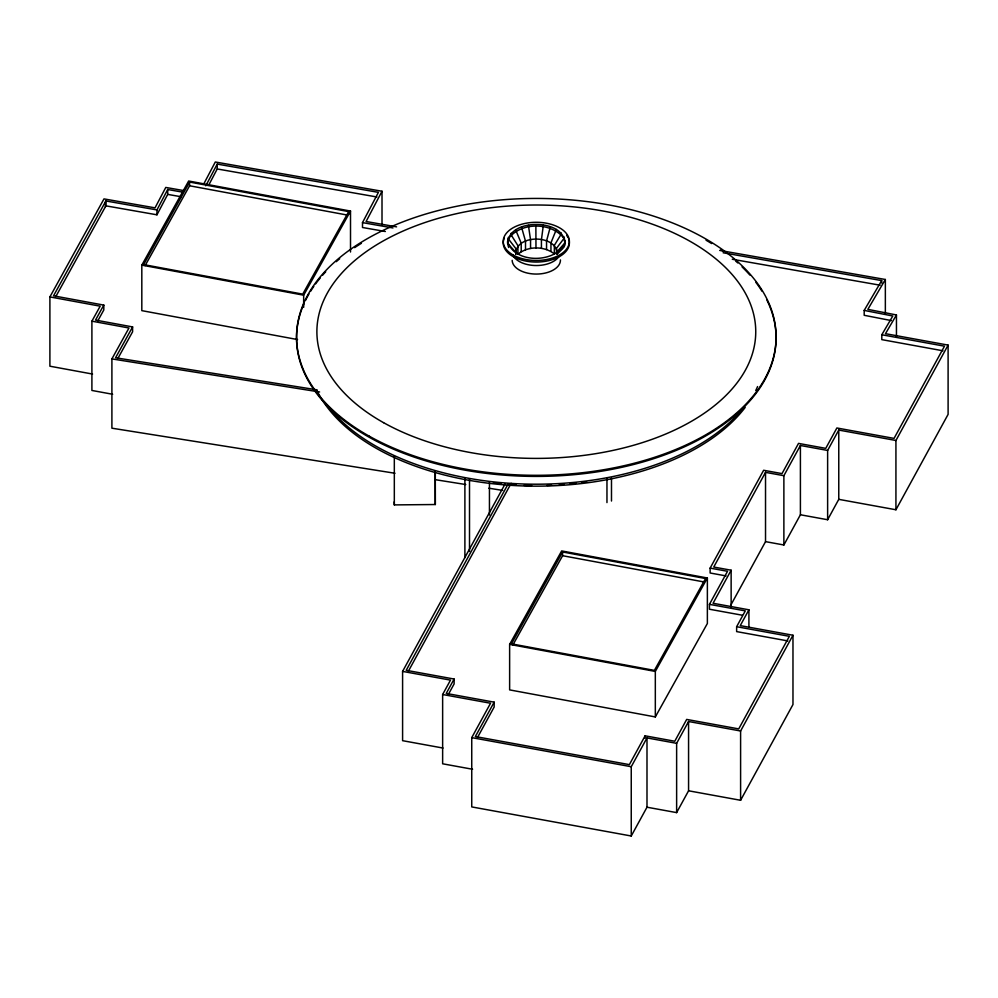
<?xml version="1.0" encoding="UTF-8"?>
<svg xmlns="http://www.w3.org/2000/svg" width="998" height="998" viewBox="0 0 998 998"><rect width="100%" height="100%" fill="white"/><g stroke="black" fill="none" stroke-linecap="round" stroke-linejoin="round"><path stroke-width="1.5" d="M508.219 246.082C503.441 217.452 568.261 217.202 564.544 245.57M515.804 253.866C515.43 234.106 557.246 234.081 557.333 254.253M556.921 253.504L557.333 251.409L565.118 242.701L564.02 236.825M564.257 247.017L565.118 241.117M97.779 320.882L103.804 309.979L103.804 305.101L53.518 295.832L105.9 200.972L156.948 209.929L167.701 189.508L182.734 192.152M55.776 296.631L105.9 205.85L105.9 200.972M105.9 205.85L156.948 214.807L167.701 194.385L167.701 189.508M203.879 183.732L215.306 162L382.009 191.254L382.009 225.124M205.788 185.803L217.227 164.084L378.417 192.364L362.499 222.616L362.499 227.494L385.365 231.511M208.657 185.254L217.227 168.961L217.227 164.084M382.009 191.254L366.091 221.506L396.58 226.858M443.012 748.051L402.593 740.678L402.593 671.392L505.1 483.968M508.169 483.88L406.198 670.307L454.115 679.039L454.115 683.929L448.389 694.383M408.431 671.105L511.151 483.319M472.578 769.258L442.638 763.794L442.638 694.508L450.497 680.125L402.593 671.392M454.115 679.039L446.243 693.423L494.16 702.155L494.16 707.046L477.518 737.46M719.683 250.423L885.351 279.49L867.848 309.368L896.454 314.956L885.476 333.681L948.1 345.096L895.93 440.48L838.769 430.063L827.629 450.447L800.408 445.482L783.879 475.697L765.528 472.353L713.745 567.039L731.135 570.207L713.059 603.266L748.912 609.803L740.254 625.621L792.973 635.239L740.603 730.998L688.57 721.504L676.632 743.323L646.991 737.921L646.991 807.207L631.247 836L471.742 806.92L471.742 737.634L490.542 703.241L442.638 694.508M494.16 702.155L475.347 736.549L629.364 764.63L645.107 735.825L674.76 741.24L686.686 719.421L738.72 728.902L789.356 636.325L736.636 626.707L736.636 631.597L787.859 640.928M726.07 575.908L710.127 573.002L710.127 568.124L763.645 470.27L782.008 473.613L798.525 443.399L825.745 448.364L836.885 427.98L894.046 438.396L944.482 346.181L881.808 334.754L881.808 339.632L942.96 350.785M742.312 615.217L709.441 609.229L709.441 604.351L727.53 571.293L710.127 568.124M631.247 836L631.247 766.714L646.991 737.921M730.761 605.212L765.528 541.64L765.528 472.353M736.636 626.707L745.294 610.888L709.441 604.351M765.528 541.64L783.879 544.983L800.408 514.768L800.408 445.482M800.408 514.768L827.629 519.733L838.769 499.349L838.769 430.063M646.991 807.207L676.632 812.609L688.57 790.79L688.57 721.504M838.769 499.349L895.93 509.766L948.1 414.382L948.1 345.096M688.57 790.79L740.603 800.284L792.973 704.526L792.973 635.239M92.565 374.063L49.9 366.204L49.9 296.917L103.992 198.901L155.027 207.858L165.78 187.437L183.832 190.606M112.662 394.272L91.903 390.455L91.903 321.169L100.187 306.174L49.9 296.917M103.804 305.101L95.521 320.084L132.597 326.92L132.597 331.798L117.776 358.619M394.983 473.264L111.901 428.192L111.901 358.906L128.979 327.993L91.903 321.169M132.597 326.92L115.556 357.771L317.09 389.856M297.554 339.557L141.816 310.64L141.816 265.131L188.659 181.012L350.51 211.065L350.51 252.02M189.595 182.06L143.625 264.595L302.731 294.136L348.701 211.601L189.595 182.06L189.595 185.778L145.134 265.605M303.666 307.309L303.666 295.183L350.51 211.065M509.629 644.384L561.674 550.933L707.37 577.992L707.37 623.5L655.324 716.938L509.629 689.892L509.629 644.384L655.324 671.429L707.37 577.992M562.598 551.981L511.438 643.847L654.389 670.382L705.561 578.528L562.598 551.981L562.598 555.711L512.935 644.87M891.301 320.583L864.193 315.293L864.193 310.403L881.671 280.588L723.126 252.768M881.808 334.754L892.798 315.992L864.193 310.403M564.257 245.433C552.281 263.173 514.881 263.36 507.495 241.628M557.782 253.48L563.171 248.09M561.038 232.833L561.038 234.418L554.352 245.358L554.352 253.891C544.197 245.895 527.892 245.882 517.925 254.228L517.925 245.683L511.126 234.867L511.126 233.282M394.247 501.857L394.322 504.901L435.303 504.526L435.303 471.967M111.901 358.906L319.597 391.977M434.991 479.626L465.754 484.529M488.833 488.209L502.68 490.405M732.283 259.255L880.149 285.203M217.227 168.961L376.882 196.98M362.499 222.616L392.987 227.956M167.701 194.385L181.237 196.768M471.742 737.634L631.247 766.714M189.595 185.778L347.167 215.032M141.816 265.131L303.666 295.183M562.598 555.711L704.039 581.959M515.28 251.783L507.495 243.213L508.356 237.324M435.303 504.526L435.228 472.017M896.454 314.956L896.454 336.513M895.93 440.48L895.93 509.766M885.351 279.49L885.351 313.36M881.671 280.588L881.671 283.02M827.629 450.447L827.629 519.733M783.879 475.697L783.879 544.983M748.912 609.803L748.912 626.732M740.603 730.998L740.603 800.284M731.135 570.207L731.135 607.158M676.632 743.323L676.632 812.609M655.324 671.429L655.324 716.938M645.107 735.825L645.107 738.27M611.487 477.98L611.487 501.021M606.959 478.005L606.959 502.593M556.535 253.954L556.535 248.265L564.02 238.397C551.545 221.88 520.357 221.83 508.356 238.896L515.904 248.627L515.904 254.328M556.36 229.428L550.946 242.876L550.946 251.409M550.322 226.845L546.542 240.98L546.542 249.525M543.336 225.236L541.427 239.819L541.427 248.352M535.976 247.991L535.864 224.737M530.549 248.452L530.549 239.907L528.416 225.373M525.509 249.712L525.509 241.167L521.517 227.095M521.206 251.683L521.206 243.138L515.617 229.79M508.593 245.932L508.593 247.516M489.444 482.471L489.444 515.043M469.509 479.24L469.509 551.445M464.893 477.755L464.893 557.645M394.322 455.737L394.322 504.901M348.701 211.601L348.701 214.083M156.948 209.929L156.948 214.807M105.439 201.846L105.439 206.736M586.587 481.797A194.423 112.25 0 0 1 582.121 482.458M576.108 483.232A194.423 112.25 0 0 1 570.033 483.918M563.895 484.479A194.423 112.25 0 0 1 559.292 484.828M551.595 485.265A194.423 112.25 0 0 1 546.979 485.44M531.66 485.577A194.423 112.25 0 0 1 523.95 485.39M516.24 485.016A194.423 112.25 0 0 1 508.543 484.467M500.909 483.743A194.423 112.25 0 0 1 493.361 482.845M757.582 386.55A228.155 131.724 0 0 1 755.736 390.517M745.182 407.421A228.155 131.724 0 0 1 520.719 485.851A228.155 131.724 0 0 1 316.865 390.492M744.209 406.735A228.155 131.724 0 0 1 539.057 484.192A228.155 131.724 0 0 1 330.737 409.617M776.045 335.827A239.769 138.435 0 0 1 508.706 475.485A239.769 138.435 0 0 1 303.766 304.228M305.55 300.373A239.769 138.435 0 0 1 308.981 293.961M310.503 291.416A239.769 138.435 0 0 1 313.821 286.364M315.605 283.869A239.769 138.435 0 0 1 320.42 277.743M322.479 275.336A239.769 138.435 0 0 1 325.71 271.793M336.251 261.676A239.769 138.435 0 0 1 339.682 258.756M354.639 247.629A239.769 138.435 0 0 1 361.388 243.3M706.06 240.219A239.769 138.435 0 0 1 711.661 243.562M721.043 249.725A239.769 138.435 0 0 1 723.612 251.558M735.613 261.014A239.769 138.435 0 0 1 737.821 262.973M742.075 266.915A239.769 138.435 0 0 1 749.91 275.099M755.91 282.409A239.769 138.435 0 0 1 761.961 291.179M766.913 300.086A239.769 138.435 0 0 1 775.995 334.342M560.439 259.917A24.139 13.935 0 0 1 536.674 274.063A24.139 13.935 0 0 1 512.174 260.341M559.117 256.149A24.139 13.935 0 0 1 536.674 265.53A24.139 13.935 0 0 1 513.745 256.561M568.635 238.934A33.071 19.087 0 0 1 535.739 262.05A33.071 19.087 0 0 1 504.24 238.297M566.652 235.378A33.071 19.087 0 0 1 568.111 237.724M369.41 436.263A239.769 138.435 0 0 0 768.847 370.632A239.769 138.435 0 0 0 470.657 203.729A239.769 138.435 0 0 0 369.41 436.263M383.569 422.665A219.435 126.696 0 0 0 749.124 362.598A219.435 126.696 0 0 0 476.233 209.854A219.435 126.696 0 0 0 383.569 422.665M513.284 255.089A33.071 19.087 0 0 0 568.373 246.032A33.071 19.087 0 0 0 527.256 223.016A33.071 19.087 0 0 0 513.284 255.089"/></g></svg>
